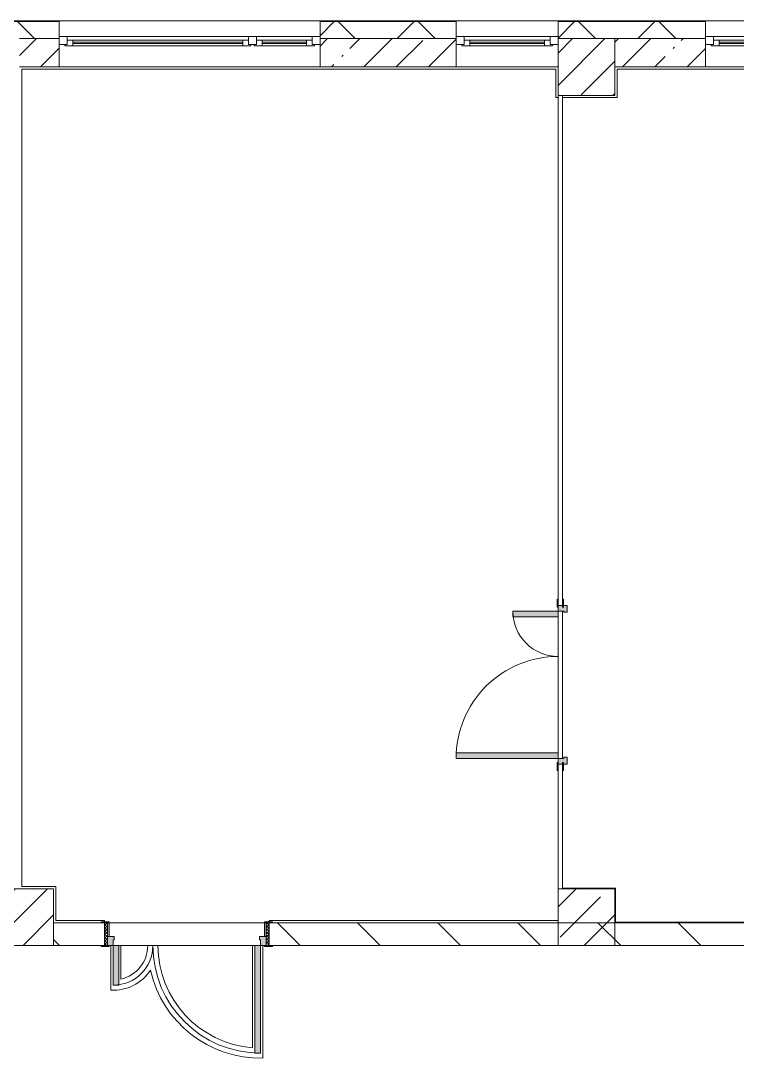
# Model space of a CAD drawing. Header units: millimetres. Extents: x 35316 to 242799, y -8553 to 29000.
# Drawn here: x 208737 to 215057, y 12405 to 21558 of the extents above; entities that cross this region are included whole.
import ezdxf

# ---------------------------------------------------------------- set-up
doc = ezdxf.new("R2010")
doc.units = ezdxf.units.MM
for name, color, linetype, lineweight, true_color in [('A-DOOR-3', 7, 'Continuous', 5, 0xaaaaaa), ('A-DOOR-4', 7, 'Continuous', 5, 0xe2e2e2), ('A-DOOR-FRAM-2', 7, 'Continuous', 5, 0xe2e2e2), ('A-DOOR-FRAM-3', 7, 'Continuous', 5, 0xaaaaaa), ('A-FLOR-3', 7, 'Continuous', 5, 0xaaaaaa)]:
    doc.layers.add(name, color=color, linetype=linetype, lineweight=lineweight, true_color=true_color)
for name, color, linetype, lineweight in [('A-GLAZ-2', 7, 'Continuous', 5), ('A-WALL', 7, 'Continuous', 9), ('A-WALL-2', 7, 'Continuous', 5), ('I-WALL-5', 7, 'Continuous', 5), ('S-COLS-2', 7, 'Continuous', 5)]:
    doc.layers.add(name, color=color, linetype=linetype, lineweight=lineweight)
pattern_1 = [(45, (107926.8, 0), (-285.1231, 285.1231), []), (45, (108211.92, 0), (-285.1231, 285.1231), [504.031, -100.806, 16.764, -84.042])]

# ---------------------------------------------------------------- blocks, each defined once
blk = doc.blocks.new('120_Окно_СКБ_1Ст - 120_Окно_СКБ_1Ст 900х2500_h_ с форточкой-22876038-3_3_2_птичка')
at = {"layer": 'A-GLAZ-2'}
for p, q in [((-450, -127), (-450, -57)), ((-450, -57), (-380, -57)), ((450, -57), (-450, -57)), ((-380, -57), (-380, -127)), ((380, -87), (-380, -87)), ((-380, -87), (-380, -127)), ((-330, -137), (-330, -87)), ((330, -137), (330, -87)), ((380, -127), (380, -57)), ((380, -57), (450, -57)), ((380, -127), (380, -87)), ((450, -57), (450, -127)), ((-380, -127), (-450, -127)), ((-450, -127), (-400, -127)), ((-380, -127), (-400, -127)), ((-400, -127), (-400, -137)), ((-400, -137), (400, -137)), ((400, -137), (-400, -137)), ((-330, -107), (330, -107)), ((330, -117), (-330, -117)), ((450, -127), (380, -127)), ((400, -127), (380, -127)), ((400, -127), (450, -127)), ((400, -137), (400, -127))]:
    blk.add_line(p, q, dxfattribs=at)
blk = doc.blocks.new('120_Окно_СКБ_1Ст - 120_Окно_СКБ_1Ст 900х2500_h_ с форточкой-V156-3_3_2_птичка')
at = {"layer": 'A-GLAZ-2'}
for p, q in [((-450, -127), (-450, -57)), ((-450, -57), (-380, -57)), ((450, -57), (-450, -57)), ((-380, -57), (-380, -127)), ((380, -87), (-380, -87)), ((-380, -87), (-380, -127)), ((-330, -137), (-330, -87)), ((330, -137), (330, -87)), ((380, -127), (380, -57)), ((380, -57), (450, -57)), ((380, -127), (380, -87)), ((450, -57), (450, -127)), ((-380, -127), (-450, -127)), ((-450, -127), (-400, -127)), ((-380, -127), (-400, -127)), ((-400, -127), (-400, -137)), ((-400, -137), (400, -137)), ((400, -137), (-400, -137)), ((-330, -107), (330, -107)), ((330, -117), (-330, -117)), ((450, -127), (380, -127)), ((400, -127), (380, -127)), ((400, -127), (449.8, -127)), ((400, -137), (400, -127))]:
    blk.add_line(p, q, dxfattribs=at)
blk = doc.blocks.new('120_Окно_СКБ_2Ст_Фрамуга сверху - 120_Окно_СКБ_2Ст_2300х2500_h_ ДОО-19727959-3_3_2_птичка')
at = {"layer": 'A-GLAZ-2'}
for p, q in [((-1150, -127), (-1150, -57)), ((-1150, -57), (-1080, -57)), ((1150, -57), (-1150, -57)), ((-1080, -57), (-1080, -127)), ((-1080, -57), (1080, -57)), ((520, -87), (-1080, -87)), ((-1080, -87), (-1080, -127)), ((-1030, -137), (-1030, -87)), ((470, -137), (470, -87)), ((520, -127), (520, -57)), ((520, -57), (590, -57)), ((520, -127), (520, -87)), ((590, -57), (590, -127)), ((1080, -87), (590, -87)), ((590, -87), (590, -127)), ((640, -137), (640, -87)), ((1030, -137), (1030, -87)), ((1080, -127), (1080, -57)), ((1080, -57), (1150, -57)), ((1080, -127), (1080, -87)), ((1150, -57), (1150, -127)), ((-1080, -127), (-1150, -127)), ((-1150, -127), (-1100, -127)), ((-1080, -127), (-1100, -127)), ((-1100, -127), (-1100, -137)), ((-1100, -137), (540, -137)), ((540, -137), (-1100, -137)), ((-1030, -107), (470, -107)), ((470, -117), (-1030, -117)), ((590, -127), (520, -127)), ((540, -127), (520, -127)), ((540, -127), (570, -127)), ((540, -127), (570, -127)), ((540, -137), (540, -127)), ((590, -127), (570, -127)), ((570, -127), (570, -137)), ((570, -137), (1100, -137)), ((1100, -137), (570, -137)), ((640, -107), (1030, -107)), ((1030, -117), (640, -117)), ((1150, -127), (1080, -127)), ((1100, -127), (1080, -127)), ((1100, -127), (1150, -127)), ((1100, -137), (1100, -127))]:
    blk.add_line(p, q, dxfattribs=at)
blk = doc.blocks.new('110_Дверь_СКБ_2Ст - Д-6_л__ ДОО_Дв_1450x2100h_Дверь из раздевальной в коридор-32357677-3_3_2_птичка')
at = {"layer": 'A-DOOR-3'}
h = blk.add_hatch(dxfattribs=at)
h.set_pattern_fill('FP_140', color=256, style=0, pattern_type=2)
h.set_pattern_definition([(135, (1576.41, 164.685), (-14.14214, -14.14214), []), (225, (1576.41, 164.685), (14.14214, -14.14214), [])])
h.paths.add_polyline_path([(737.5, 100), (712.5, 100), (712.5, -100), (737.5, -100)])
at = {"layer": 'A-DOOR-4'}
for points in [[(-587.5, 1050), (-637.5, 1050), (-637.5, 100), (-587.5, 100), (-587.5, 755.9)], [(612.5, 450), (612.5, 100), (662.5, 100), (662.5, 450)]]:
    blk.add_hatch(color=256, dxfattribs=at).paths.add_polyline_path(points)
h = blk.add_hatch(color=256, dxfattribs=at)
h.paths.add_polyline_path([(662.5, 100), (662.5, 50), (652.5, 50), (652.5, 20), (712.5, 20), (707.5, 100)])
h.paths.add_polyline_path([(-637.5, 100), (-687.5, 100), (-687.5, 20), (-627.5, 20), (-627.5, 50), (-637.5, 50)])
at = {"layer": 'A-DOOR-FRAM-2'}
for points in [[(-742.5, 108), (-742.5, 100), (-672.5, 100), (-672.5, 108)], [(767.5, 108), (697.5, 108), (697.5, 100), (767.5, 100)], [(-672.5, 20), (-687.5, 20), (-687.5, -100), (-672.5, -100)], [(707.5, 20), (697.5, 20), (697.5, -100), (712.5, -100), (712.5, 20)], [(-672.5, -100), (-742.5, -100), (-742.5, -108), (-672.5, -108)], [(767.5, -100), (697.5, -100), (697.5, -108), (767.5, -108)]]:
    blk.add_hatch(color=256, dxfattribs=at).paths.add_polyline_path(points)
at = {"layer": 'A-DOOR-FRAM-3'}
h = blk.add_hatch(dxfattribs=at)
h.set_pattern_fill('FP_141', color=256, style=0, pattern_type=2)
h.set_pattern_definition([(45, (-546.384, 164.685), (-14.1421, 14.1421), []), (135, (-546.384, 164.685), (-14.1421, -14.1421), [])])
h.paths.add_polyline_path([(-712.5, 100), (-712.5, -100), (-687.5, -100), (-687.5, 100)])
at = {"layer": 'A-DOOR-3'}
for p, q in [((-637.5, 1050), (-637.5, 100)), ((-587.5, 1050), (-637.5, 1050)), ((-587.5, 100), (-587.5, 1050)), ((662.5, 450), (612.5, 450)), ((612.5, 450), (612.5, 100)), ((662.5, 100), (662.5, 450)), ((-637.5, 100), (-587.5, 100)), ((612.5, 100), (662.5, 100))]:
    blk.add_line(p, q, dxfattribs=at)
for centre, radius, start, end in [((-637.5, 100), 950, 0, 90), ((662.5, 100), 350, 90, 180)]:
    blk.add_arc(centre, radius, start, end, dxfattribs=at)
at = {"layer": 'A-DOOR-FRAM-3'}
for p, q in [((-672.5, 108), (-742.5, 108)), ((-742.5, 108), (-742.5, 100)), ((-742.5, 100), (-672.5, 100)), ((-687.5, 100), (-712.5, 100)), ((-712.5, 100), (-712.5, -100)), ((-637.5, 100), (-687.5, 100)), ((-687.5, 100), (-687.5, 20)), ((-687.5, -100), (-687.5, 100)), ((-672.5, 100), (-672.5, 108)), ((-637.5, 50), (-637.5, 100)), ((662.5, 100), (662.5, 50)), ((712.5, 100), (662.5, 100)), ((767.5, 108), (697.5, 108)), ((697.5, 108), (697.5, 100)), ((697.5, 100), (767.5, 100)), ((712.5, 20), (712.5, 100)), ((737.5, 100), (712.5, 100)), ((712.5, 100), (712.5, -100)), ((737.5, -100), (737.5, 100)), ((767.5, 100), (767.5, 108)), ((-687.5, 20), (-627.5, 20)), ((-672.5, 20), (-687.5, 20)), ((-687.5, 20), (-687.5, -100)), ((-672.5, -100), (-672.5, 20)), ((-627.5, 50), (-637.5, 50)), ((-627.5, 20), (-627.5, 50)), ((662.5, 50), (652.5, 50)), ((652.5, 50), (652.5, 20)), ((652.5, 20), (712.5, 20)), ((712.5, 20), (697.5, 20)), ((697.5, 20), (697.5, -100)), ((712.5, -100), (712.5, 20)), ((-672.5, -100), (-742.5, -100)), ((-742.5, -100), (-742.5, -108)), ((-742.5, -108), (-672.5, -108)), ((-712.5, -100), (-687.5, -100)), ((-687.5, -100), (-672.5, -100)), ((-672.5, -108), (-672.5, -100)), ((697.5, -100), (712.5, -100)), ((767.5, -100), (697.5, -100)), ((697.5, -100), (697.5, -108)), ((697.5, -108), (767.5, -108)), ((712.5, -100), (737.5, -100)), ((767.5, -108), (767.5, -100))]:
    blk.add_line(p, q, dxfattribs=at)
blk = doc.blocks.new('BSC_Колонна _Прямоугольная - 500х500-23282986-3_3_2_птичка')
at = {"layer": 'S-COLS-2'}
h = blk.add_hatch(dxfattribs=at)
h.set_pattern_fill('FP_165', color=256, style=0, pattern_type=2)
h.set_pattern_definition([(45, (-105800, -21150), (-285.1231, 285.1231), []), (45, (-105514.88, -21150), (-285.1231, 285.1231), [504.031, -100.806, 16.764, -84.042])])
h.paths.add_polyline_path([(-250, -250), (250, -250), (250, 250), (-250, 250), (-250, -121.7)])
for p, q in [((250, 250), (-250, 250)), ((-250, 250), (-250, -250)), ((250, -250), (250, 250)), ((-250, -250), (250, -250))]:
    blk.add_line(p, q, dxfattribs=at)
blk = doc.blocks.new('BSC_Колонна _Прямоугольная - 500х500-17857564-3_3_2_птичка')
at = {"layer": 'S-COLS-2'}
h = blk.add_hatch(dxfattribs=at)
h.set_pattern_fill('FP_180', color=256, style=0, pattern_type=2)
h.set_pattern_definition([(45, (-100850, -13650), (-285.1231, 285.1231), []), (45, (-100564.88, -13650), (-285.1231, 285.1231), [504.031, -100.806, 16.764, -84.042])])
h.paths.add_polyline_path([(-220, -250), (250, -250), (250, 250), (-250, 250), (-250, -22), (-220, -22), (-220, -30), (-250, -30), (-250, -250)])
for p, q in [((250, 250), (-250, 250)), ((-250, 250), (-250, -22)), ((250, -250), (250, 250)), ((-220, -250), (250, -250))]:
    blk.add_line(p, q, dxfattribs=at)
blk = doc.blocks.new('110_Дверь_СКБ_2Ст - Д-5_п_ Из игровой в коридор-32357676-3_3_2_птичка')
at = {"layer": 'A-DOOR-4'}
for points in [[(-637.5, 20), (-587.5, 20), (-587.5, 920), (-637.5, 920)], [(612.5, 420), (612.5, 20), (662.5, 20), (662.5, 420)]]:
    blk.add_hatch(color=256, dxfattribs=at).paths.add_polyline_path(points)
h = blk.add_hatch(color=256, dxfattribs=at)
h.paths.add_polyline_path([(-687.5, 20), (-687.5, -60), (-627.5, -60), (-627.5, -30), (-637.5, -30), (-637.5, 20)])
h.paths.add_polyline_path([(652.5, -60), (712.5, -60), (712.5, 20), (662.5, 20), (662.5, -30), (652.5, -30)])
at = {"layer": 'A-DOOR-FRAM-2'}
for points in [[(-742.5, 20), (-672.5, 20), (-672.5, 28), (-742.5, 28)], [(697.5, 20), (767.5, 20), (767.5, 28), (697.5, 28)], [(-742.5, -28), (-672.5, -28), (-672.5, -20), (-742.5, -20)], [(697.5, -28), (767.5, -28), (767.5, -20), (697.5, -20)]]:
    blk.add_hatch(color=256, dxfattribs=at).paths.add_polyline_path(points)
at = {"layer": 'A-DOOR-3'}
for p, q in [((-637.5, 920), (-637.5, 20)), ((-587.5, 920), (-637.5, 920)), ((-587.5, 20), (-587.5, 920)), ((662.5, 420), (612.5, 420)), ((612.5, 420), (612.5, 20)), ((662.5, 20), (662.5, 420)), ((-637.5, 20), (-587.5, 20)), ((612.5, 20), (662.5, 20))]:
    blk.add_line(p, q, dxfattribs=at)
for centre, radius, start, end in [((-637.5, 20), 900, 0, 90), ((662.5, 20), 400, 90, 180)]:
    blk.add_arc(centre, radius, start, end, dxfattribs=at)
at = {"layer": 'A-DOOR-FRAM-3'}
for p, q in [((-672.5, 28), (-742.5, 28)), ((-742.5, 28), (-742.5, 20)), ((-742.5, 20), (-672.5, 20)), ((-637.5, 20), (-687.5, 20)), ((-687.5, 20), (-687.5, -60)), ((-672.5, 20), (-672.5, 28)), ((-637.5, -30), (-637.5, 20)), ((662.5, 20), (662.5, -30)), ((712.5, 20), (662.5, 20)), ((767.5, 28), (697.5, 28)), ((697.5, 28), (697.5, 20)), ((697.5, 20), (767.5, 20)), ((712.5, -60), (712.5, 20)), ((767.5, 20), (767.5, 28)), ((-672.5, -20), (-742.5, -20)), ((-742.5, -20), (-742.5, -28)), ((-742.5, -28), (-672.5, -28)), ((-672.5, -19), (-687.5, -19)), ((-687.5, -19), (-687.5, -20)), ((-687.5, -20), (-672.5, -20)), ((-687.5, -60), (-627.5, -60)), ((-672.5, -20), (-672.5, -19)), ((-672.5, -28), (-672.5, -20)), ((-627.5, -30), (-637.5, -30)), ((-627.5, -60), (-627.5, -30)), ((662.5, -30), (652.5, -30)), ((652.5, -30), (652.5, -60)), ((652.5, -60), (712.5, -60)), ((712.5, -19), (697.5, -19)), ((697.5, -19), (697.5, -20)), ((697.5, -20), (712.5, -20)), ((767.5, -20), (697.5, -20)), ((697.5, -20), (697.5, -28)), ((697.5, -28), (767.5, -28)), ((712.5, -20), (712.5, -19)), ((767.5, -28), (767.5, -20))]:
    blk.add_line(p, q, dxfattribs=at)

msp = doc.modelspace()

# ---------------------------------------------------------------- hatches: boundary and pattern name
at = {"layer": 'A-WALL-2'}
h = msp.add_hatch(dxfattribs=at)
h.set_pattern_fill('FP_112', color=256, style=0, pattern_type=2)
h.set_pattern_definition([(45, (107926.8, 0), (-353.5534, 353.5534), []), (135, (107926.8, 0), (-353.5534, -353.5534), [])])
h.paths.add_polyline_path([(233156.8, 21400), (233156.8, 21550), (228077, 21550), (228077, 21400), (233006.8, 21400)])
h.paths.add_polyline_path([(227177, 21400), (227177, 21550), (225827.2, 21550), (225827.2, 21400), (226462.3, 21400)])
h.paths.add_polyline_path([(215677.2, 21400), (216977.2, 21400), (216977.2, 21550), (215677.2, 21550)])
h.paths.add_polyline_path([(201216.8, 21400), (201236.8, 21400), (201236.8, 21550), (201216.8, 21550)])
h.paths.add_polyline_path([(217877.2, 21400), (219176.8, 21400), (219176.8, 21550), (217877.2, 21550)])
h.paths.add_polyline_path([(214777.2, 21400), (214777.2, 21550), (213477, 21550), (213477, 21400), (213976.8, 21400)])
h.paths.add_polyline_path([(224342.9, 21400), (224927.2, 21400), (224927.2, 21550), (224057.2, 21550), (224057.2, 21400)])
h.paths.add_polyline_path([(222223.5, 21400), (222627.2, 21400), (222627.2, 21550), (221476.8, 21550), (221476.8, 21400)])
h.paths.add_polyline_path([(207387.4, 21400), (209076.8, 21400), (209076.8, 21550), (204536.8, 21550), (204536.8, 21400), (205268, 21400)])
h.paths.add_polyline_path([(211376.8, 21400), (212577, 21400), (212577, 21550), (211376.8, 21550)])
at = {"layer": 'I-WALL-5'}
h = msp.add_hatch(dxfattribs=at)
h.set_pattern_fill('FP_108', color=256, style=0, pattern_type=2)
h.set_pattern_definition(pattern_1)
h.paths.add_polyline_path([(217984.6, 21150), (218276.8, 21150), (218276.8, 21400), (217877.2, 21400), (217877.2, 21150)])
h.paths.add_polyline_path([(228966.8, 21150), (228966.8, 21400), (228776.8, 21400), (228776.8, 21150)])
h.paths.add_polyline_path([(218976.8, 21150), (219176.8, 21150), (219176.8, 21400), (218976.8, 21400), (218976.8, 21275)])
h.paths.add_polyline_path([(226462.3, 21150), (227177, 21150), (227177, 21400), (225827.2, 21400), (225827.2, 21150)])
h.paths.add_polyline_path([(221476.8, 21150), (222627.2, 21150), (222627.2, 21400), (221476.8, 21400)])
h.paths.add_polyline_path([(216977.2, 21150), (216977.2, 21400), (215677.2, 21400), (215677.2, 21150), (215865.1, 21150)])
h.paths.add_polyline_path([(224927.2, 21150), (224927.2, 21400), (224057.2, 21400), (224057.2, 21150), (224342.9, 21150)])
h.paths.add_polyline_path([(213976.8, 21150), (214777.2, 21150), (214777.2, 21400), (213976.8, 21400), (213976.8, 21246.1)])
h.paths.add_polyline_path([(211626.3, 21150), (212577, 21150), (212577, 21400), (211376.8, 21400), (211376.8, 21150)])
h.paths.add_polyline_path([(208977, 21150), (209076.8, 21150), (209076.8, 21400), (208726.8, 21400), (208726.8, 21150)])
h = msp.add_hatch(dxfattribs=at)
h.set_pattern_fill('FP_111', color=256, style=0, pattern_type=2)
h.set_pattern_definition([(135, (107926.8, 0), (-353.5534, -353.5534), [])])
h.paths.add_polyline_path([(228856.8, 13400), (228856.8, 13600), (226857.2, 13600), (226857.2, 13400), (228581.8, 13400)])
h.paths.add_polyline_path([(225402.6, 13400), (225407.2, 13400), (225402.6, 13600), (224026.8, 13600), (224026.8, 13400), (225377.2, 13400)])
h.paths.add_polyline_path([(212686, 13400), (216246.8, 13400), (216246.8, 13600), (210926.8, 13600), (210926.8, 13400), (211626.3, 13400)])
h.paths.add_polyline_path([(217696.8, 13400), (218476.8, 13400), (218476.8, 13600), (217696.8, 13600)])
h.paths.add_polyline_path([(218976.8, 13400), (223526.8, 13400), (223526.8, 13600), (218976.8, 13600)])
h.paths.add_polyline_path([(209026.8, 13400), (209476.8, 13400), (209476.8, 13600), (209026.8, 13600)])
at = {"layer": 'S-COLS-2'}
h = msp.add_hatch(dxfattribs=at)
h.set_pattern_fill('FP_108', color=256, style=0, pattern_type=2)
h.set_pattern_definition(pattern_1)
h.paths.add_polyline_path([(213476.8, 13400), (213976.8, 13400), (213976.8, 13900), (213476.8, 13900)])

# ---------------------------------------------------------------- linework, layer by layer
at = {"layer": 'A-FLOR-3'}
for p, q in [((213456.8, 21130), (208746.8, 21130)), ((208746.8, 21130), (208746.8, 13920)), ((213456.8, 20880), (213456.8, 21130)), ((218261.8, 21130), (213996.8, 21130)), ((213996.8, 21130), (213996.8, 20880)), ((213477, 20880), (213456.8, 20880)), ((213996.8, 20880), (213516.8, 20880)), ((208746.8, 13920), (209046.8, 13920)), ((209046.8, 13920), (209046.8, 13620)), ((213516.6, 13905), (213981.8, 13905)), ((213981.8, 13905), (213981.8, 13605)), ((209046.8, 13620), (209476.8, 13620)), ((209476.8, 13620), (209476.8, 13608)), ((210926.8, 13608), (210926.8, 13620)), ((210926.8, 13620), (213476.8, 13620)), ((213981.8, 13605), (216216.8, 13605)), ((209531, 13400), (209531, 13005.6)), ((209621, 13400), (209601.8, 13400)), ((209621, 13102.9), (209621, 13400)), ((209947.2, 13400), (209857.2, 13400)), ((210801.8, 13400), (210782.2, 13400)), ((210782.2, 13400), (210782.2, 12497.7)), ((210872.2, 12405.2), (210872.2, 13400))]:
    msp.add_line(p, q, dxfattribs=at)
for centre, radius, start, end in [((209552.2, 13400), 305, 283.0427, 360), ((210852.2, 13400), 905, 180, 265.56313), ((209552.2, 13400), 395, 266.92799, 326.45952), ((210852.2, 13400), 995, 192.67054, 271.1511)]:
    msp.add_arc(centre, radius, start, end, dxfattribs=at)
at = {"layer": 'A-WALL'}
for p, q in [((209076.8, 21553), (204536.8, 21553)), ((209076.8, 21550), (204536.8, 21550)), ((212577, 21553), (211376.8, 21553)), ((212577, 21550), (211376.8, 21550)), ((214777.2, 21553), (213477, 21553)), ((214777.2, 21550), (213477, 21550)), ((209076.8, 21400), (208726.8, 21400)), ((212577, 21400), (211376.8, 21400)), ((214777.2, 21400), (213976.8, 21400))]:
    msp.add_line(p, q, dxfattribs=at)
at = {"layer": 'A-WALL-2'}
for p, q in [((215677.2, 21558), (204536.8, 21558)), ((209076.8, 21400), (209076.8, 21558)), ((211376.8, 21558), (211376.8, 21400)), ((212577, 21400), (212577, 21558)), ((213477, 21558), (213477, 21400)), ((214777.2, 21400), (214777.2, 21558))]:
    msp.add_line(p, q, dxfattribs=at)
at = {"layer": 'I-WALL-5'}
for p, q in [((209076.8, 21150), (209076.8, 21400)), ((211376.8, 21400), (211376.8, 21150)), ((212577, 21150), (212577, 21400)), ((214777.2, 21150), (214777.2, 21400)), ((213476.8, 21150), (208726.8, 21150)), ((213976.8, 21150), (218276.8, 21150)), ((213476.8, 20900), (213476.8, 16455)), ((213516.8, 16455), (213516.8, 20900)), ((213476.8, 15100), (213476.8, 16300)), ((213516.8, 16350), (213516.8, 15050)), ((213476.8, 14945), (213476.8, 13900)), ((213516.8, 13900), (213516.8, 14945)), ((213476.8, 13900), (213516.8, 13900)), ((209446.8, 13600), (209026.8, 13600)), ((209516.8, 13600), (210886.8, 13600)), ((216216.8, 13600), (210956.8, 13600)), ((209026.8, 13400), (209446.8, 13400)), ((209857.2, 13400), (209621, 13400)), ((210782.2, 13400), (209947.2, 13400)), ((210956.8, 13400), (216216.8, 13400))]:
    msp.add_line(p, q, dxfattribs=at)
at = {"layer": 'S-COLS-2'}
for p, q in [((213976.8, 13900), (213476.8, 13900)), ((213476.8, 13900), (213476.8, 13400)), ((213976.8, 13400), (213976.8, 13900)), ((213476.8, 13400), (213976.8, 13400))]:
    msp.add_line(p, q, dxfattribs=at)

# ---------------------------------------------------------------- block references
at = {"layer": 'A-DOOR-3'}
for name, p, rotation in [('110_Дверь_СКБ_2Ст - Д-5_п_ Из игровой в коридор-32357676-3_3_2_птичка', (213496.8, 15687.5), 89.99999999999986), ('110_Дверь_СКБ_2Ст - Д-6_л__ ДОО_Дв_1450x2100h_Дверь из раздевальной в коридор-32357677-3_3_2_птичка', (210214.3, 13500), 180)]:
    msp.add_blockref(name, p, dxfattribs=dict(at, rotation=rotation))
at = {"layer": 'A-GLAZ-2'}
for name, p in [('120_Окно_СКБ_2Ст_Фрамуга сверху - 120_Окно_СКБ_2Ст_2300х2500_h_ ДОО-19727959-3_3_2_птичка', (210226.8, 21475)), ('120_Окно_СКБ_1Ст - 120_Окно_СКБ_1Ст 900х2500_h_ с форточкой-V156-3_3_2_птичка', (213027, 21475)), ('120_Окно_СКБ_1Ст - 120_Окно_СКБ_1Ст 900х2500_h_ с форточкой-22876038-3_3_2_птичка', (215227.2, 21475))]:
    msp.add_blockref(name, p, dxfattribs=at)
at = {"layer": 'S-COLS-2'}
for name, p in [('BSC_Колонна _Прямоугольная - 500х500-23282986-3_3_2_птичка', (213726.8, 21150)), ('BSC_Колонна _Прямоугольная - 500х500-17857564-3_3_2_птичка', (208776.8, 13650))]:
    msp.add_blockref(name, p, dxfattribs=at)

doc.saveas('drawing.dxf')
